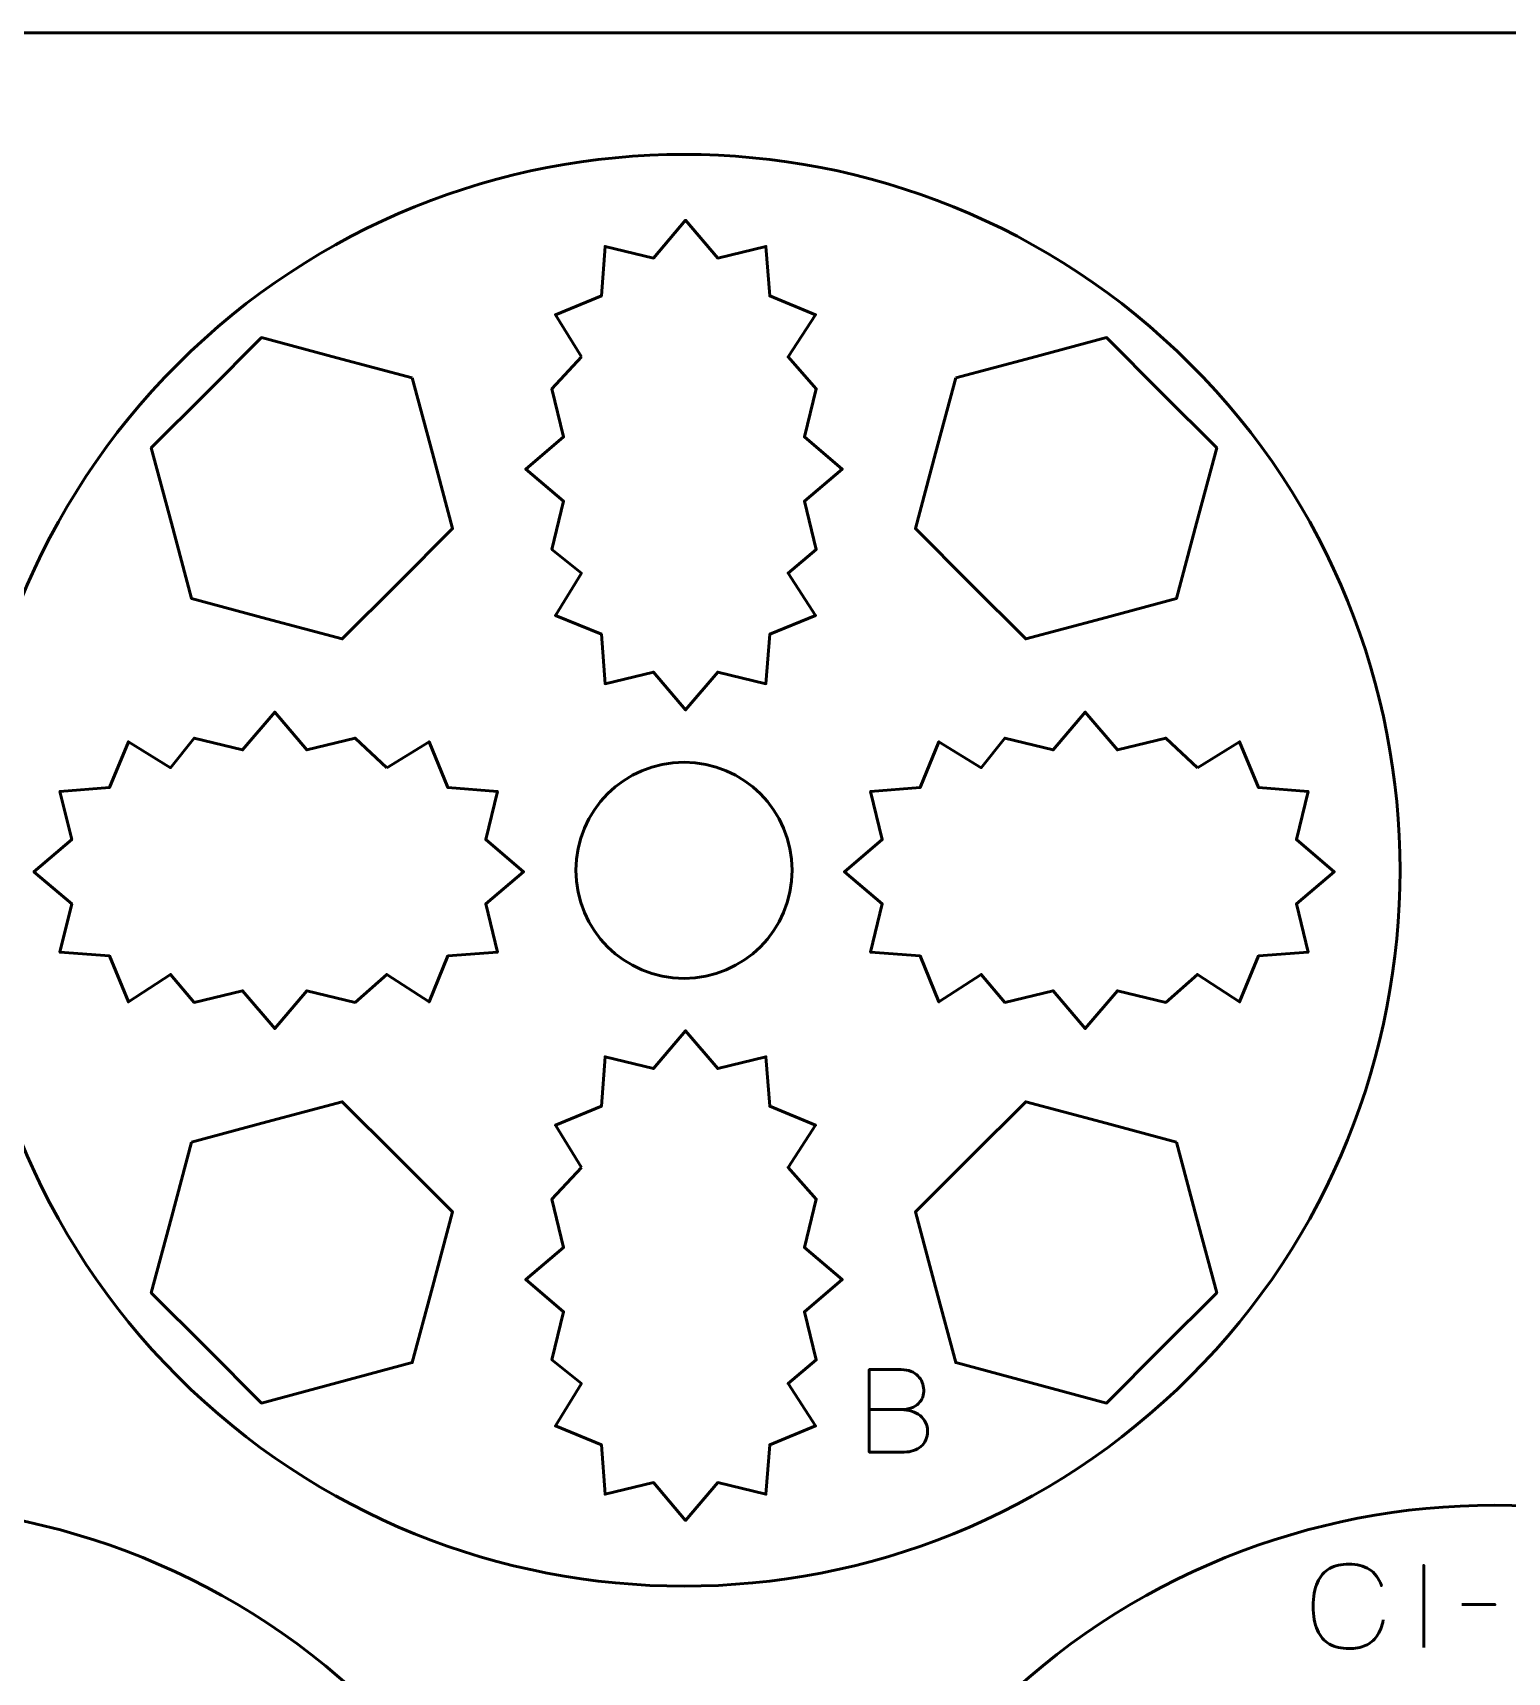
# Model space of a CAD drawing. Header units: centimetres. Extents: x -21 to 0, y -29.7 to 0.
# Drawn here: x -11.41 to -5.95, y -6.07 to 0 of the extents above; entities that cross this region are included whole.
import ezdxf

# ---------------------------------------------------------------- set-up
doc = ezdxf.new("R2010")
doc.units = ezdxf.units.CM
doc.header["$MEASUREMENT"] = 0
doc.layers.add('Layer 1', color=7, linetype='Continuous')

msp = doc.modelspace()

# ---------------------------------------------------------------- linework, layer by layer
at = {"layer": 'Layer 1', "color": 22, "lineweight": 53}
msp.add_open_spline([(-21.00003, -29.19995), (-21.00003, -29.19995), (-21.00003, -0.49992), (-21.00003, -0.49992), (-21.00003, -0.49992), (-21.00003, -0.22295), (-20.77694, 0.00004), (-20.49994, 0.00004), (-20.49994, 0.00004), (-20.49994, 0.00004), (-0.50008, 0.00004), (-0.50008, 0.00004), (-0.50008, 0.00004), (-0.22294, 0.00004), (0.00002, -0.22295), (0.00002, -0.49992), (0.00002, -0.49992), (0.00002, -0.49992), (0.00002, -29.19995), (0.00002, -29.19995), (0.00002, -29.19995), (0.00002, -29.47695), (-0.22294, -29.70004), (-0.50008, -29.70004), (-0.50008, -29.70004), (-0.50008, -29.70004), (-20.49994, -29.70004), (-20.49994, -29.70004), (-20.49994, -29.70004), (-20.77694, -29.70004), (-21.00003, -29.47695), (-21.00003, -29.19995)], degree=3, knots=[0, 0, 0, 0, 0.125, 0.125, 0.125, 0.125, 0.25, 0.25, 0.25, 0.25, 0.375, 0.375, 0.375, 0.375, 0.5, 0.5, 0.5, 0.5, 0.625, 0.625, 0.625, 0.625, 0.75, 0.75, 0.75, 0.75, 0.875, 0.875, 0.875, 0.875, 1, 1, 1, 1], dxfattribs=at)
at = {"layer": 'Layer 1', "color": 114, "lineweight": 53}
for points in [[(-7.12615, -1.22619), (-6.09145, -2.26089), (-6.09145, -3.93913), (-7.12618, -4.97386), (-7.12618, -4.97386), (-8.16088, -6.00856), (-9.83912, -6.00856), (-10.87382, -4.97386), (-10.87382, -4.97386), (-11.90854, -3.93913), (-11.90854, -2.26089), (-10.87384, -1.22619), (-10.87384, -1.22619), (-9.83912, -0.19146), (-8.16088, -0.19146), (-7.12615, -1.22619)], [(-10.12615, -6.22619), (-9.09145, -7.26089), (-9.09145, -8.93913), (-10.12618, -9.97386), (-10.12618, -9.97386), (-11.16088, -11.00856), (-12.83912, -11.00856), (-13.87382, -9.97386), (-13.87382, -9.97386), (-14.90854, -8.93913), (-14.90854, -7.26089), (-13.87384, -6.22619), (-13.87384, -6.22619), (-12.83912, -5.19146), (-11.16088, -5.19146), (-10.12615, -6.22619)], [(-4.12615, -6.22619), (-3.09145, -7.26089), (-3.09145, -8.93913), (-4.12618, -9.97386), (-4.12618, -9.97386), (-5.16088, -11.00856), (-6.83912, -11.00856), (-7.87382, -9.97386), (-7.87382, -9.97386), (-8.90854, -8.93913), (-8.90854, -7.26089), (-7.87384, -6.22619), (-7.87384, -6.22619), (-6.83912, -5.19146), (-5.16088, -5.19146), (-4.12615, -6.22619)]]:
    msp.add_open_spline(points, degree=3, knots=[0, 0, 0, 0, 0.25, 0.25, 0.25, 0.25, 0.5, 0.5, 0.5, 0.5, 0.75, 0.75, 0.75, 0.75, 1, 1, 1, 1], dxfattribs=at)
at = {"layer": 'Layer 1', "color": 250, "lineweight": 53}
for points, knots in [([(-9.37954, -1.20004), (-9.37954, -1.20004), (-9.48909, -1.31733), (-9.48909, -1.31733), (-9.48909, -1.31733), (-9.48909, -1.31733), (-9.44585, -1.49586), (-9.44585, -1.49586), (-9.44585, -1.49586), (-9.44585, -1.49586), (-9.58577, -1.61488), (-9.58577, -1.61488), (-9.58577, -1.61488), (-9.58577, -1.61488), (-9.44585, -1.73391), (-9.44585, -1.73391), (-9.44585, -1.73391), (-9.44585, -1.73391), (-9.48909, -1.91244), (-9.48909, -1.91244), (-9.48909, -1.91244), (-9.48909, -1.91244), (-9.37954, -2.00004), (-9.37954, -2.00004), (-9.37954, -2.00004), (-9.37954, -2.00004), (-9.47583, -2.15647), (-9.47583, -2.15647), (-9.47583, -2.15647), (-9.47583, -2.15647), (-9.30598, -2.22643), (-9.30598, -2.22643), (-9.30598, -2.22643), (-9.30598, -2.22643), (-9.29194, -2.40959), (-9.29194, -2.40959), (-9.29194, -2.40959), (-9.29194, -2.40959), (-9.11341, -2.36635), (-9.11341, -2.36635), (-9.11341, -2.36635), (-9.11341, -2.36635), (-8.99438, -2.50627), (-8.99438, -2.50627), (-8.99438, -2.50627), (-8.99438, -2.50627), (-8.87536, -2.36635), (-8.87536, -2.36635), (-8.87536, -2.36635), (-8.87536, -2.36635), (-8.69683, -2.40959), (-8.69683, -2.40959), (-8.69683, -2.40959), (-8.69683, -2.40959), (-8.68278, -2.22643), (-8.68278, -2.22643), (-8.68278, -2.22643), (-8.68278, -2.22643), (-8.51294, -2.15647), (-8.51294, -2.15647), (-8.51294, -2.15647), (-8.51294, -2.15647), (-8.61483, -2.00004), (-8.61483, -2.00004), (-8.61483, -2.00004), (-8.61483, -2.00004), (-8.51088, -1.91244), (-8.51088, -1.91244), (-8.51088, -1.91244), (-8.51088, -1.91244), (-8.55412, -1.73391), (-8.55412, -1.73391), (-8.55412, -1.73391), (-8.55412, -1.73391), (-8.4142, -1.61488), (-8.4142, -1.61488), (-8.4142, -1.61488), (-8.4142, -1.61488), (-8.55412, -1.49586), (-8.55412, -1.49586), (-8.55412, -1.49586), (-8.55412, -1.49586), (-8.51088, -1.31733), (-8.51088, -1.31733), (-8.51088, -1.31733), (-8.51088, -1.31733), (-8.61483, -1.20004), (-8.61483, -1.20004), (-8.61483, -1.20004), (-8.61483, -1.20004), (-8.51294, -1.04361), (-8.51294, -1.04361), (-8.51294, -1.04361), (-8.51294, -1.04361), (-8.68278, -0.97365), (-8.68278, -0.97365), (-8.68278, -0.97365), (-8.68278, -0.97365), (-8.69683, -0.79049), (-8.69683, -0.79049), (-8.69683, -0.79049), (-8.69683, -0.79049), (-8.87536, -0.83373), (-8.87536, -0.83373), (-8.87536, -0.83373), (-8.87536, -0.83373), (-8.99438, -0.69381), (-8.99438, -0.69381), (-8.99438, -0.69381), (-8.99438, -0.69381), (-9.11341, -0.83373), (-9.11341, -0.83373), (-9.11341, -0.83373), (-9.11341, -0.83373), (-9.29194, -0.79049), (-9.29194, -0.79049), (-9.29194, -0.79049), (-9.29194, -0.79049), (-9.30598, -0.97365), (-9.30598, -0.97365), (-9.30598, -0.97365), (-9.30598, -0.97365), (-9.47583, -1.04361), (-9.47583, -1.04361), (-9.47583, -1.04361), (-9.47583, -1.04361), (-9.37954, -1.20004), (-9.37954, -1.20004)], [0, 0, 0, 0, 0.03125, 0.03125, 0.03125, 0.03125, 0.0625, 0.0625, 0.0625, 0.0625, 0.09375, 0.09375, 0.09375, 0.09375, 0.125, 0.125, 0.125, 0.125, 0.15625, 0.15625, 0.15625, 0.15625, 0.1875, 0.1875, 0.1875, 0.1875, 0.21875, 0.21875, 0.21875, 0.21875, 0.25, 0.25, 0.25, 0.25, 0.28125, 0.28125, 0.28125, 0.28125, 0.3125, 0.3125, 0.3125, 0.3125, 0.34375, 0.34375, 0.34375, 0.34375, 0.375, 0.375, 0.375, 0.375, 0.40625, 0.40625, 0.40625, 0.40625, 0.4375, 0.4375, 0.4375, 0.4375, 0.46875, 0.46875, 0.46875, 0.46875, 0.5, 0.5, 0.5, 0.5, 0.53125, 0.53125, 0.53125, 0.53125, 0.5625, 0.5625, 0.5625, 0.5625, 0.59375, 0.59375, 0.59375, 0.59375, 0.625, 0.625, 0.625, 0.625, 0.65625, 0.65625, 0.65625, 0.65625, 0.6875, 0.6875, 0.6875, 0.6875, 0.71875, 0.71875, 0.71875, 0.71875, 0.75, 0.75, 0.75, 0.75, 0.78125, 0.78125, 0.78125, 0.78125, 0.8125, 0.8125, 0.8125, 0.8125, 0.84375, 0.84375, 0.84375, 0.84375, 0.875, 0.875, 0.875, 0.875, 0.90625, 0.90625, 0.90625, 0.90625, 0.9375, 0.9375, 0.9375, 0.9375, 0.96875, 0.96875, 0.96875, 0.96875, 1, 1, 1, 1]), ([(-10.00597, -1.27755), (-10.00597, -1.27755), (-9.93125, -1.55638), (-9.93125, -1.55638), (-9.93125, -1.55638), (-9.93125, -1.55638), (-9.85654, -1.83523), (-9.85654, -1.83523), (-9.85654, -1.83523), (-9.85654, -1.83523), (-10.06066, -2.03935), (-10.06066, -2.03935), (-10.06066, -2.03935), (-10.06066, -2.03935), (-10.26478, -2.24347), (-10.26478, -2.24347), (-10.26478, -2.24347), (-10.26478, -2.24347), (-10.54363, -2.16876), (-10.54363, -2.16876), (-10.54363, -2.16876), (-10.54363, -2.16876), (-10.82246, -2.09404), (-10.82246, -2.09404), (-10.82246, -2.09404), (-10.82246, -2.09404), (-10.89717, -1.81521), (-10.89717, -1.81521), (-10.89717, -1.81521), (-10.89717, -1.81521), (-10.97189, -1.53637), (-10.97189, -1.53637), (-10.97189, -1.53637), (-10.97189, -1.53637), (-10.76777, -1.33224), (-10.76777, -1.33224), (-10.76777, -1.33224), (-10.76777, -1.33224), (-10.56364, -1.12812), (-10.56364, -1.12812), (-10.56364, -1.12812), (-10.56364, -1.12812), (-10.2848, -1.20284), (-10.2848, -1.20284), (-10.2848, -1.20284), (-10.2848, -1.20284), (-10.00597, -1.27755), (-10.00597, -1.27755)], [0, 0, 0, 0, 0.0833333, 0.0833333, 0.0833333, 0.0833333, 0.1666667, 0.1666667, 0.1666667, 0.1666667, 0.25, 0.25, 0.25, 0.25, 0.3333333, 0.3333333, 0.3333333, 0.3333333, 0.4166667, 0.4166667, 0.4166667, 0.4166667, 0.5, 0.5, 0.5, 0.5, 0.5833333, 0.5833333, 0.5833333, 0.5833333, 0.6666667, 0.6666667, 0.6666667, 0.6666667, 0.75, 0.75, 0.75, 0.75, 0.8333333, 0.8333333, 0.8333333, 0.8333333, 0.9166667, 0.9166667, 0.9166667, 0.9166667, 1, 1, 1, 1]), ([(-7.99403, -1.27755), (-7.99403, -1.27755), (-7.7152, -1.20284), (-7.7152, -1.20284), (-7.7152, -1.20284), (-7.7152, -1.20284), (-7.43636, -1.12812), (-7.43636, -1.12812), (-7.43636, -1.12812), (-7.43636, -1.12812), (-7.23223, -1.33224), (-7.23223, -1.33224), (-7.23223, -1.33224), (-7.23223, -1.33224), (-7.02811, -1.53637), (-7.02811, -1.53637), (-7.02811, -1.53637), (-7.02811, -1.53637), (-7.10283, -1.81521), (-7.10283, -1.81521), (-7.10283, -1.81521), (-7.10283, -1.81521), (-7.17754, -2.09404), (-7.17754, -2.09404), (-7.17754, -2.09404), (-7.17754, -2.09404), (-7.45637, -2.16876), (-7.45637, -2.16876), (-7.45637, -2.16876), (-7.45637, -2.16876), (-7.73522, -2.24347), (-7.73522, -2.24347), (-7.73522, -2.24347), (-7.73522, -2.24347), (-7.93934, -2.03935), (-7.93934, -2.03935), (-7.93934, -2.03935), (-7.93934, -2.03935), (-8.14346, -1.83523), (-8.14346, -1.83523), (-8.14346, -1.83523), (-8.14346, -1.83523), (-8.06875, -1.55638), (-8.06875, -1.55638), (-8.06875, -1.55638), (-8.06875, -1.55638), (-7.99403, -1.27755), (-7.99403, -1.27755)], [0, 0, 0, 0, 0.0833333, 0.0833333, 0.0833333, 0.0833333, 0.1666667, 0.1666667, 0.1666667, 0.1666667, 0.25, 0.25, 0.25, 0.25, 0.3333333, 0.3333333, 0.3333333, 0.3333333, 0.4166667, 0.4166667, 0.4166667, 0.4166667, 0.5, 0.5, 0.5, 0.5, 0.5833333, 0.5833333, 0.5833333, 0.5833333, 0.6666667, 0.6666667, 0.6666667, 0.6666667, 0.75, 0.75, 0.75, 0.75, 0.8333333, 0.8333333, 0.8333333, 0.8333333, 0.9166667, 0.9166667, 0.9166667, 0.9166667, 1, 1, 1, 1]), ([(-10.09999, -2.72049), (-10.09999, -2.72049), (-10.21728, -2.61094), (-10.21728, -2.61094), (-10.21728, -2.61094), (-10.21728, -2.61094), (-10.39581, -2.65418), (-10.39581, -2.65418), (-10.39581, -2.65418), (-10.39581, -2.65418), (-10.51483, -2.51426), (-10.51483, -2.51426), (-10.51483, -2.51426), (-10.51483, -2.51426), (-10.63386, -2.65418), (-10.63386, -2.65418), (-10.63386, -2.65418), (-10.63386, -2.65418), (-10.81239, -2.61094), (-10.81239, -2.61094), (-10.81239, -2.61094), (-10.81239, -2.61094), (-10.89999, -2.72049), (-10.89999, -2.72049), (-10.89999, -2.72049), (-10.89999, -2.72049), (-11.05642, -2.6242), (-11.05642, -2.6242), (-11.05642, -2.6242), (-11.05642, -2.6242), (-11.12638, -2.79405), (-11.12638, -2.79405), (-11.12638, -2.79405), (-11.12638, -2.79405), (-11.30954, -2.80809), (-11.30954, -2.80809), (-11.30954, -2.80809), (-11.30954, -2.80809), (-11.2663, -2.98662), (-11.2663, -2.98662), (-11.2663, -2.98662), (-11.2663, -2.98662), (-11.40622, -3.10565), (-11.40622, -3.10565), (-11.40622, -3.10565), (-11.40622, -3.10565), (-11.2663, -3.22467), (-11.2663, -3.22467), (-11.2663, -3.22467), (-11.2663, -3.22467), (-11.30954, -3.4032), (-11.30954, -3.4032), (-11.30954, -3.4032), (-11.30954, -3.4032), (-11.12638, -3.41725), (-11.12638, -3.41725), (-11.12638, -3.41725), (-11.12638, -3.41725), (-11.05642, -3.58709), (-11.05642, -3.58709), (-11.05642, -3.58709), (-11.05642, -3.58709), (-10.89999, -3.4852), (-10.89999, -3.4852), (-10.89999, -3.4852), (-10.89999, -3.4852), (-10.81239, -3.58915), (-10.81239, -3.58915), (-10.81239, -3.58915), (-10.81239, -3.58915), (-10.63386, -3.54591), (-10.63386, -3.54591), (-10.63386, -3.54591), (-10.63386, -3.54591), (-10.51483, -3.68583), (-10.51483, -3.68583), (-10.51483, -3.68583), (-10.51483, -3.68583), (-10.39581, -3.54591), (-10.39581, -3.54591), (-10.39581, -3.54591), (-10.39581, -3.54591), (-10.21728, -3.58915), (-10.21728, -3.58915), (-10.21728, -3.58915), (-10.21728, -3.58915), (-10.09999, -3.4852), (-10.09999, -3.4852), (-10.09999, -3.4852), (-10.09999, -3.4852), (-9.94356, -3.58709), (-9.94356, -3.58709), (-9.94356, -3.58709), (-9.94356, -3.58709), (-9.8736, -3.41725), (-9.8736, -3.41725), (-9.8736, -3.41725), (-9.8736, -3.41725), (-9.69044, -3.4032), (-9.69044, -3.4032), (-9.69044, -3.4032), (-9.69044, -3.4032), (-9.73368, -3.22467), (-9.73368, -3.22467), (-9.73368, -3.22467), (-9.73368, -3.22467), (-9.59376, -3.10565), (-9.59376, -3.10565), (-9.59376, -3.10565), (-9.59376, -3.10565), (-9.73368, -2.98662), (-9.73368, -2.98662), (-9.73368, -2.98662), (-9.73368, -2.98662), (-9.69044, -2.80809), (-9.69044, -2.80809), (-9.69044, -2.80809), (-9.69044, -2.80809), (-9.8736, -2.79405), (-9.8736, -2.79405), (-9.8736, -2.79405), (-9.8736, -2.79405), (-9.94356, -2.6242), (-9.94356, -2.6242), (-9.94356, -2.6242), (-9.94356, -2.6242), (-10.09999, -2.72049), (-10.09999, -2.72049)], [0, 0, 0, 0, 0.03125, 0.03125, 0.03125, 0.03125, 0.0625, 0.0625, 0.0625, 0.0625, 0.09375, 0.09375, 0.09375, 0.09375, 0.125, 0.125, 0.125, 0.125, 0.15625, 0.15625, 0.15625, 0.15625, 0.1875, 0.1875, 0.1875, 0.1875, 0.21875, 0.21875, 0.21875, 0.21875, 0.25, 0.25, 0.25, 0.25, 0.28125, 0.28125, 0.28125, 0.28125, 0.3125, 0.3125, 0.3125, 0.3125, 0.34375, 0.34375, 0.34375, 0.34375, 0.375, 0.375, 0.375, 0.375, 0.40625, 0.40625, 0.40625, 0.40625, 0.4375, 0.4375, 0.4375, 0.4375, 0.46875, 0.46875, 0.46875, 0.46875, 0.5, 0.5, 0.5, 0.5, 0.53125, 0.53125, 0.53125, 0.53125, 0.5625, 0.5625, 0.5625, 0.5625, 0.59375, 0.59375, 0.59375, 0.59375, 0.625, 0.625, 0.625, 0.625, 0.65625, 0.65625, 0.65625, 0.65625, 0.6875, 0.6875, 0.6875, 0.6875, 0.71875, 0.71875, 0.71875, 0.71875, 0.75, 0.75, 0.75, 0.75, 0.78125, 0.78125, 0.78125, 0.78125, 0.8125, 0.8125, 0.8125, 0.8125, 0.84375, 0.84375, 0.84375, 0.84375, 0.875, 0.875, 0.875, 0.875, 0.90625, 0.90625, 0.90625, 0.90625, 0.9375, 0.9375, 0.9375, 0.9375, 0.96875, 0.96875, 0.96875, 0.96875, 1, 1, 1, 1]), ([(-7.09999, -2.72049), (-7.09999, -2.72049), (-7.21728, -2.61094), (-7.21728, -2.61094), (-7.21728, -2.61094), (-7.21728, -2.61094), (-7.39581, -2.65418), (-7.39581, -2.65418), (-7.39581, -2.65418), (-7.39581, -2.65418), (-7.51483, -2.51426), (-7.51483, -2.51426), (-7.51483, -2.51426), (-7.51483, -2.51426), (-7.63386, -2.65418), (-7.63386, -2.65418), (-7.63386, -2.65418), (-7.63386, -2.65418), (-7.81239, -2.61094), (-7.81239, -2.61094), (-7.81239, -2.61094), (-7.81239, -2.61094), (-7.89999, -2.72049), (-7.89999, -2.72049), (-7.89999, -2.72049), (-7.89999, -2.72049), (-8.05642, -2.6242), (-8.05642, -2.6242), (-8.05642, -2.6242), (-8.05642, -2.6242), (-8.12638, -2.79405), (-8.12638, -2.79405), (-8.12638, -2.79405), (-8.12638, -2.79405), (-8.30954, -2.80809), (-8.30954, -2.80809), (-8.30954, -2.80809), (-8.30954, -2.80809), (-8.2663, -2.98662), (-8.2663, -2.98662), (-8.2663, -2.98662), (-8.2663, -2.98662), (-8.40622, -3.10565), (-8.40622, -3.10565), (-8.40622, -3.10565), (-8.40622, -3.10565), (-8.2663, -3.22467), (-8.2663, -3.22467), (-8.2663, -3.22467), (-8.2663, -3.22467), (-8.30954, -3.4032), (-8.30954, -3.4032), (-8.30954, -3.4032), (-8.30954, -3.4032), (-8.12638, -3.41725), (-8.12638, -3.41725), (-8.12638, -3.41725), (-8.12638, -3.41725), (-8.05642, -3.58709), (-8.05642, -3.58709), (-8.05642, -3.58709), (-8.05642, -3.58709), (-7.89999, -3.4852), (-7.89999, -3.4852), (-7.89999, -3.4852), (-7.89999, -3.4852), (-7.81239, -3.58915), (-7.81239, -3.58915), (-7.81239, -3.58915), (-7.81239, -3.58915), (-7.63386, -3.54591), (-7.63386, -3.54591), (-7.63386, -3.54591), (-7.63386, -3.54591), (-7.51483, -3.68583), (-7.51483, -3.68583), (-7.51483, -3.68583), (-7.51483, -3.68583), (-7.39581, -3.54591), (-7.39581, -3.54591), (-7.39581, -3.54591), (-7.39581, -3.54591), (-7.21728, -3.58915), (-7.21728, -3.58915), (-7.21728, -3.58915), (-7.21728, -3.58915), (-7.09999, -3.4852), (-7.09999, -3.4852), (-7.09999, -3.4852), (-7.09999, -3.4852), (-6.94356, -3.58709), (-6.94356, -3.58709), (-6.94356, -3.58709), (-6.94356, -3.58709), (-6.8736, -3.41725), (-6.8736, -3.41725), (-6.8736, -3.41725), (-6.8736, -3.41725), (-6.69044, -3.4032), (-6.69044, -3.4032), (-6.69044, -3.4032), (-6.69044, -3.4032), (-6.73368, -3.22467), (-6.73368, -3.22467), (-6.73368, -3.22467), (-6.73368, -3.22467), (-6.59376, -3.10565), (-6.59376, -3.10565), (-6.59376, -3.10565), (-6.59376, -3.10565), (-6.73368, -2.98662), (-6.73368, -2.98662), (-6.73368, -2.98662), (-6.73368, -2.98662), (-6.69044, -2.80809), (-6.69044, -2.80809), (-6.69044, -2.80809), (-6.69044, -2.80809), (-6.8736, -2.79405), (-6.8736, -2.79405), (-6.8736, -2.79405), (-6.8736, -2.79405), (-6.94356, -2.6242), (-6.94356, -2.6242), (-6.94356, -2.6242), (-6.94356, -2.6242), (-7.09999, -2.72049), (-7.09999, -2.72049)], [0, 0, 0, 0, 0.03125, 0.03125, 0.03125, 0.03125, 0.0625, 0.0625, 0.0625, 0.0625, 0.09375, 0.09375, 0.09375, 0.09375, 0.125, 0.125, 0.125, 0.125, 0.15625, 0.15625, 0.15625, 0.15625, 0.1875, 0.1875, 0.1875, 0.1875, 0.21875, 0.21875, 0.21875, 0.21875, 0.25, 0.25, 0.25, 0.25, 0.28125, 0.28125, 0.28125, 0.28125, 0.3125, 0.3125, 0.3125, 0.3125, 0.34375, 0.34375, 0.34375, 0.34375, 0.375, 0.375, 0.375, 0.375, 0.40625, 0.40625, 0.40625, 0.40625, 0.4375, 0.4375, 0.4375, 0.4375, 0.46875, 0.46875, 0.46875, 0.46875, 0.5, 0.5, 0.5, 0.5, 0.53125, 0.53125, 0.53125, 0.53125, 0.5625, 0.5625, 0.5625, 0.5625, 0.59375, 0.59375, 0.59375, 0.59375, 0.625, 0.625, 0.625, 0.625, 0.65625, 0.65625, 0.65625, 0.65625, 0.6875, 0.6875, 0.6875, 0.6875, 0.71875, 0.71875, 0.71875, 0.71875, 0.75, 0.75, 0.75, 0.75, 0.78125, 0.78125, 0.78125, 0.78125, 0.8125, 0.8125, 0.8125, 0.8125, 0.84375, 0.84375, 0.84375, 0.84375, 0.875, 0.875, 0.875, 0.875, 0.90625, 0.90625, 0.90625, 0.90625, 0.9375, 0.9375, 0.9375, 0.9375, 0.96875, 0.96875, 0.96875, 0.96875, 1, 1, 1, 1]), ([(-9, -2.69998), (-8.77912, -2.69998), (-8.59999, -2.87911), (-8.59999, -3.09998), (-8.59999, -3.09998), (-8.59999, -3.32086), (-8.77912, -3.49999), (-9, -3.49999), (-9, -3.49999), (-9.22088, -3.49999), (-9.4, -3.32086), (-9.4, -3.09998), (-9.4, -3.09998), (-9.4, -2.87911), (-9.22088, -2.69998), (-9, -2.69998)], [0, 0, 0, 0, 0.25, 0.25, 0.25, 0.25, 0.5, 0.5, 0.5, 0.5, 0.75, 0.75, 0.75, 0.75, 1, 1, 1, 1]), ([(-9.37954, -4.20004), (-9.37954, -4.20004), (-9.48909, -4.31733), (-9.48909, -4.31733), (-9.48909, -4.31733), (-9.48909, -4.31733), (-9.44585, -4.49586), (-9.44585, -4.49586), (-9.44585, -4.49586), (-9.44585, -4.49586), (-9.58577, -4.61488), (-9.58577, -4.61488), (-9.58577, -4.61488), (-9.58577, -4.61488), (-9.44585, -4.73391), (-9.44585, -4.73391), (-9.44585, -4.73391), (-9.44585, -4.73391), (-9.48909, -4.91244), (-9.48909, -4.91244), (-9.48909, -4.91244), (-9.48909, -4.91244), (-9.37954, -5.00004), (-9.37954, -5.00004), (-9.37954, -5.00004), (-9.37954, -5.00004), (-9.47583, -5.15647), (-9.47583, -5.15647), (-9.47583, -5.15647), (-9.47583, -5.15647), (-9.30598, -5.22643), (-9.30598, -5.22643), (-9.30598, -5.22643), (-9.30598, -5.22643), (-9.29194, -5.40959), (-9.29194, -5.40959), (-9.29194, -5.40959), (-9.29194, -5.40959), (-9.11341, -5.36635), (-9.11341, -5.36635), (-9.11341, -5.36635), (-9.11341, -5.36635), (-8.99438, -5.50627), (-8.99438, -5.50627), (-8.99438, -5.50627), (-8.99438, -5.50627), (-8.87536, -5.36635), (-8.87536, -5.36635), (-8.87536, -5.36635), (-8.87536, -5.36635), (-8.69683, -5.40959), (-8.69683, -5.40959), (-8.69683, -5.40959), (-8.69683, -5.40959), (-8.68278, -5.22643), (-8.68278, -5.22643), (-8.68278, -5.22643), (-8.68278, -5.22643), (-8.51294, -5.15647), (-8.51294, -5.15647), (-8.51294, -5.15647), (-8.51294, -5.15647), (-8.61483, -5.00004), (-8.61483, -5.00004), (-8.61483, -5.00004), (-8.61483, -5.00004), (-8.51088, -4.91244), (-8.51088, -4.91244), (-8.51088, -4.91244), (-8.51088, -4.91244), (-8.55412, -4.73391), (-8.55412, -4.73391), (-8.55412, -4.73391), (-8.55412, -4.73391), (-8.4142, -4.61488), (-8.4142, -4.61488), (-8.4142, -4.61488), (-8.4142, -4.61488), (-8.55412, -4.49586), (-8.55412, -4.49586), (-8.55412, -4.49586), (-8.55412, -4.49586), (-8.51088, -4.31733), (-8.51088, -4.31733), (-8.51088, -4.31733), (-8.51088, -4.31733), (-8.61483, -4.20004), (-8.61483, -4.20004), (-8.61483, -4.20004), (-8.61483, -4.20004), (-8.51294, -4.04361), (-8.51294, -4.04361), (-8.51294, -4.04361), (-8.51294, -4.04361), (-8.68278, -3.97365), (-8.68278, -3.97365), (-8.68278, -3.97365), (-8.68278, -3.97365), (-8.69683, -3.79049), (-8.69683, -3.79049), (-8.69683, -3.79049), (-8.69683, -3.79049), (-8.87536, -3.83373), (-8.87536, -3.83373), (-8.87536, -3.83373), (-8.87536, -3.83373), (-8.99438, -3.69381), (-8.99438, -3.69381), (-8.99438, -3.69381), (-8.99438, -3.69381), (-9.11341, -3.83373), (-9.11341, -3.83373), (-9.11341, -3.83373), (-9.11341, -3.83373), (-9.29194, -3.79049), (-9.29194, -3.79049), (-9.29194, -3.79049), (-9.29194, -3.79049), (-9.30598, -3.97365), (-9.30598, -3.97365), (-9.30598, -3.97365), (-9.30598, -3.97365), (-9.47583, -4.04361), (-9.47583, -4.04361), (-9.47583, -4.04361), (-9.47583, -4.04361), (-9.37954, -4.20004), (-9.37954, -4.20004)], [0, 0, 0, 0, 0.03125, 0.03125, 0.03125, 0.03125, 0.0625, 0.0625, 0.0625, 0.0625, 0.09375, 0.09375, 0.09375, 0.09375, 0.125, 0.125, 0.125, 0.125, 0.15625, 0.15625, 0.15625, 0.15625, 0.1875, 0.1875, 0.1875, 0.1875, 0.21875, 0.21875, 0.21875, 0.21875, 0.25, 0.25, 0.25, 0.25, 0.28125, 0.28125, 0.28125, 0.28125, 0.3125, 0.3125, 0.3125, 0.3125, 0.34375, 0.34375, 0.34375, 0.34375, 0.375, 0.375, 0.375, 0.375, 0.40625, 0.40625, 0.40625, 0.40625, 0.4375, 0.4375, 0.4375, 0.4375, 0.46875, 0.46875, 0.46875, 0.46875, 0.5, 0.5, 0.5, 0.5, 0.53125, 0.53125, 0.53125, 0.53125, 0.5625, 0.5625, 0.5625, 0.5625, 0.59375, 0.59375, 0.59375, 0.59375, 0.625, 0.625, 0.625, 0.625, 0.65625, 0.65625, 0.65625, 0.65625, 0.6875, 0.6875, 0.6875, 0.6875, 0.71875, 0.71875, 0.71875, 0.71875, 0.75, 0.75, 0.75, 0.75, 0.78125, 0.78125, 0.78125, 0.78125, 0.8125, 0.8125, 0.8125, 0.8125, 0.84375, 0.84375, 0.84375, 0.84375, 0.875, 0.875, 0.875, 0.875, 0.90625, 0.90625, 0.90625, 0.90625, 0.9375, 0.9375, 0.9375, 0.9375, 0.96875, 0.96875, 0.96875, 0.96875, 1, 1, 1, 1]), ([(-10.82246, -4.10598), (-10.82246, -4.10598), (-10.54363, -4.03126), (-10.54363, -4.03126), (-10.54363, -4.03126), (-10.54363, -4.03126), (-10.26478, -3.95655), (-10.26478, -3.95655), (-10.26478, -3.95655), (-10.26478, -3.95655), (-10.06066, -4.16067), (-10.06066, -4.16067), (-10.06066, -4.16067), (-10.06066, -4.16067), (-9.85654, -4.36479), (-9.85654, -4.36479), (-9.85654, -4.36479), (-9.85654, -4.36479), (-9.93125, -4.64364), (-9.93125, -4.64364), (-9.93125, -4.64364), (-9.93125, -4.64364), (-10.00597, -4.92247), (-10.00597, -4.92247), (-10.00597, -4.92247), (-10.00597, -4.92247), (-10.2848, -4.99718), (-10.2848, -4.99718), (-10.2848, -4.99718), (-10.2848, -4.99718), (-10.56364, -5.0719), (-10.56364, -5.0719), (-10.56364, -5.0719), (-10.56364, -5.0719), (-10.76777, -4.86778), (-10.76777, -4.86778), (-10.76777, -4.86778), (-10.76777, -4.86778), (-10.97189, -4.66365), (-10.97189, -4.66365), (-10.97189, -4.66365), (-10.97189, -4.66365), (-10.89717, -4.38481), (-10.89717, -4.38481), (-10.89717, -4.38481), (-10.89717, -4.38481), (-10.82246, -4.10598), (-10.82246, -4.10598)], [0, 0, 0, 0, 0.0833333, 0.0833333, 0.0833333, 0.0833333, 0.1666667, 0.1666667, 0.1666667, 0.1666667, 0.25, 0.25, 0.25, 0.25, 0.3333333, 0.3333333, 0.3333333, 0.3333333, 0.4166667, 0.4166667, 0.4166667, 0.4166667, 0.5, 0.5, 0.5, 0.5, 0.5833333, 0.5833333, 0.5833333, 0.5833333, 0.6666667, 0.6666667, 0.6666667, 0.6666667, 0.75, 0.75, 0.75, 0.75, 0.8333333, 0.8333333, 0.8333333, 0.8333333, 0.9166667, 0.9166667, 0.9166667, 0.9166667, 1, 1, 1, 1]), ([(-7.17754, -4.10598), (-7.17754, -4.10598), (-7.10283, -4.38481), (-7.10283, -4.38481), (-7.10283, -4.38481), (-7.10283, -4.38481), (-7.02811, -4.66365), (-7.02811, -4.66365), (-7.02811, -4.66365), (-7.02811, -4.66365), (-7.23223, -4.86778), (-7.23223, -4.86778), (-7.23223, -4.86778), (-7.23223, -4.86778), (-7.43636, -5.0719), (-7.43636, -5.0719), (-7.43636, -5.0719), (-7.43636, -5.0719), (-7.7152, -4.99718), (-7.7152, -4.99718), (-7.7152, -4.99718), (-7.7152, -4.99718), (-7.99403, -4.92247), (-7.99403, -4.92247), (-7.99403, -4.92247), (-7.99403, -4.92247), (-8.06875, -4.64364), (-8.06875, -4.64364), (-8.06875, -4.64364), (-8.06875, -4.64364), (-8.14346, -4.36479), (-8.14346, -4.36479), (-8.14346, -4.36479), (-8.14346, -4.36479), (-7.93934, -4.16067), (-7.93934, -4.16067), (-7.93934, -4.16067), (-7.93934, -4.16067), (-7.73522, -3.95655), (-7.73522, -3.95655), (-7.73522, -3.95655), (-7.73522, -3.95655), (-7.45637, -4.03126), (-7.45637, -4.03126), (-7.45637, -4.03126), (-7.45637, -4.03126), (-7.17754, -4.10598), (-7.17754, -4.10598)], [0, 0, 0, 0, 0.0833333, 0.0833333, 0.0833333, 0.0833333, 0.1666667, 0.1666667, 0.1666667, 0.1666667, 0.25, 0.25, 0.25, 0.25, 0.3333333, 0.3333333, 0.3333333, 0.3333333, 0.4166667, 0.4166667, 0.4166667, 0.4166667, 0.5, 0.5, 0.5, 0.5, 0.5833333, 0.5833333, 0.5833333, 0.5833333, 0.6666667, 0.6666667, 0.6666667, 0.6666667, 0.75, 0.75, 0.75, 0.75, 0.8333333, 0.8333333, 0.8333333, 0.8333333, 0.9166667, 0.9166667, 0.9166667, 0.9166667, 1, 1, 1, 1])]:
    msp.add_open_spline(points, degree=3, knots=knots, dxfattribs=at)
at = {"layer": 'Layer 1', "color": 30, "lineweight": 53}
for points, knots in [([(-8.31459, -5.09638), (-8.31459, -5.09638), (-8.19733, -5.09638), (-8.19733, -5.09638), (-8.19733, -5.09638), (-8.18209, -5.09631), (-8.16911, -5.0942), (-8.15817, -5.09003), (-8.15817, -5.09003), (-8.1473, -5.08594), (-8.13849, -5.08037), (-8.13164, -5.07338), (-8.13164, -5.07338), (-8.1248, -5.0664), (-8.11986, -5.0585), (-8.11675, -5.04975), (-8.11675, -5.04975), (-8.11372, -5.04107), (-8.11231, -5.03204), (-8.11266, -5.02273), (-8.11266, -5.02273), (-8.11309, -5.01341), (-8.11506, -5.00438), (-8.11859, -4.99556), (-8.11859, -4.99556), (-8.12205, -4.98674), (-8.12727, -4.97877), (-8.13411, -4.97164), (-8.13411, -4.97164), (-8.14095, -4.96452), (-8.14949, -4.95887), (-8.15986, -4.95471), (-8.15986, -4.95471), (-8.17024, -4.95048), (-8.18244, -4.94829), (-8.19648, -4.94822), (-8.19648, -4.94822), (-8.19648, -4.94822), (-8.31459, -4.94822), (-8.31459, -4.94822), (-8.31459, -4.94822), (-8.31459, -4.94822), (-8.31459, -5.25344), (-8.31459, -5.25344), (-8.31459, -5.25344), (-8.31459, -5.25344), (-8.18463, -5.25344), (-8.18463, -5.25344), (-8.18463, -5.25344), (-8.17249, -5.25344), (-8.1612, -5.25168), (-8.15076, -5.24822), (-8.15076, -5.24822), (-8.14032, -5.24469), (-8.13122, -5.23968), (-8.12332, -5.23298), (-8.12332, -5.23298), (-8.11548, -5.22635), (-8.10935, -5.2183), (-8.10497, -5.20878), (-8.10497, -5.20878), (-8.1006, -5.19925), (-8.09834, -5.18846), (-8.09827, -5.17639), (-8.09827, -5.17639), (-8.09855, -5.16426), (-8.10109, -5.15332), (-8.10596, -5.14352), (-8.10596, -5.14352), (-8.11083, -5.13371), (-8.1176, -5.12531), (-8.12635, -5.11826), (-8.12635, -5.11826), (-8.1351, -5.11127), (-8.14554, -5.10584), (-8.15754, -5.1021), (-8.15754, -5.1021), (-8.16953, -5.09836), (-8.18279, -5.09646), (-8.19733, -5.09638), (-8.19733, -5.09638), (-8.18279, -5.09646), (-8.16953, -5.09836), (-8.15754, -5.1021), (-8.15754, -5.1021), (-8.14554, -5.10584), (-8.1351, -5.11127), (-8.12635, -5.11826), (-8.12635, -5.11826), (-8.1176, -5.12531), (-8.11083, -5.13371), (-8.10596, -5.14352), (-8.10596, -5.14352), (-8.10109, -5.15332), (-8.09855, -5.16426), (-8.09827, -5.17639), (-8.09827, -5.17639), (-8.09834, -5.18846), (-8.1006, -5.19925), (-8.10497, -5.20878), (-8.10497, -5.20878), (-8.10935, -5.2183), (-8.11548, -5.22635), (-8.12332, -5.23298), (-8.12332, -5.23298), (-8.13122, -5.23968), (-8.14032, -5.24469), (-8.15076, -5.24822), (-8.15076, -5.24822), (-8.1612, -5.25168), (-8.17249, -5.25344), (-8.18463, -5.25344), (-8.18463, -5.25344), (-8.18463, -5.25344), (-8.31459, -5.25344), (-8.31459, -5.25344), (-8.31459, -5.25344), (-8.31459, -5.25344), (-8.31459, -4.94822), (-8.31459, -4.94822), (-8.31459, -4.94822), (-8.31459, -4.94822), (-8.19648, -4.94822), (-8.19648, -4.94822), (-8.19648, -4.94822), (-8.18244, -4.94829), (-8.17024, -4.95048), (-8.15986, -4.95471), (-8.15986, -4.95471), (-8.14949, -4.95887), (-8.14095, -4.96452), (-8.13411, -4.97164), (-8.13411, -4.97164), (-8.12727, -4.97877), (-8.12205, -4.98674), (-8.11859, -4.99556), (-8.11859, -4.99556), (-8.11506, -5.00438), (-8.11309, -5.01341), (-8.11266, -5.02273), (-8.11266, -5.02273), (-8.11231, -5.03204), (-8.11372, -5.04107), (-8.11675, -5.04975), (-8.11675, -5.04975), (-8.11986, -5.0585), (-8.1248, -5.0664), (-8.13164, -5.07338), (-8.13164, -5.07338), (-8.13849, -5.08037), (-8.1473, -5.08594), (-8.15817, -5.09003), (-8.15817, -5.09003), (-8.16911, -5.0942), (-8.18209, -5.09631), (-8.19733, -5.09638), (-8.19733, -5.09638), (-8.19733, -5.09638), (-8.31459, -5.09638), (-8.31459, -5.09638)], [0, 0, 0, 0, 0.025, 0.025, 0.025, 0.025, 0.05, 0.05, 0.05, 0.05, 0.075, 0.075, 0.075, 0.075, 0.1, 0.1, 0.1, 0.1, 0.125, 0.125, 0.125, 0.125, 0.15, 0.15, 0.15, 0.15, 0.175, 0.175, 0.175, 0.175, 0.2, 0.2, 0.2, 0.2, 0.225, 0.225, 0.225, 0.225, 0.25, 0.25, 0.25, 0.25, 0.275, 0.275, 0.275, 0.275, 0.3, 0.3, 0.3, 0.3, 0.325, 0.325, 0.325, 0.325, 0.35, 0.35, 0.35, 0.35, 0.375, 0.375, 0.375, 0.375, 0.4, 0.4, 0.4, 0.4, 0.425, 0.425, 0.425, 0.425, 0.45, 0.45, 0.45, 0.45, 0.475, 0.475, 0.475, 0.475, 0.5, 0.5, 0.5, 0.5, 0.525, 0.525, 0.525, 0.525, 0.55, 0.55, 0.55, 0.55, 0.575, 0.575, 0.575, 0.575, 0.6, 0.6, 0.6, 0.6, 0.625, 0.625, 0.625, 0.625, 0.65, 0.65, 0.65, 0.65, 0.675, 0.675, 0.675, 0.675, 0.7, 0.7, 0.7, 0.7, 0.725, 0.725, 0.725, 0.725, 0.75, 0.75, 0.75, 0.75, 0.775, 0.775, 0.775, 0.775, 0.8, 0.8, 0.8, 0.8, 0.825, 0.825, 0.825, 0.825, 0.85, 0.85, 0.85, 0.85, 0.875, 0.875, 0.875, 0.875, 0.9, 0.9, 0.9, 0.9, 0.925, 0.925, 0.925, 0.925, 0.95, 0.95, 0.95, 0.95, 0.975, 0.975, 0.975, 0.975, 1, 1, 1, 1]), ([(-6.41222, -5.87489), (-6.41674, -5.89909), (-6.42464, -5.91906), (-6.43572, -5.93472), (-6.43572, -5.93472), (-6.44686, -5.95032), (-6.46112, -5.96189), (-6.47847, -5.96944), (-6.47847, -5.96944), (-6.49576, -5.97699), (-6.51608, -5.9808), (-6.53922, -5.98073), (-6.53922, -5.98073), (-6.56737, -5.9808), (-6.59129, -5.97536), (-6.61091, -5.96429), (-6.61091, -5.96429), (-6.63052, -5.95328), (-6.64548, -5.93628), (-6.65578, -5.91321), (-6.65578, -5.91321), (-6.66608, -5.89013), (-6.67123, -5.86057), (-6.6713, -5.82452), (-6.6713, -5.82452), (-6.67123, -5.78861), (-6.66608, -5.75911), (-6.65578, -5.73604), (-6.65578, -5.73604), (-6.64548, -5.71297), (-6.63052, -5.6959), (-6.61091, -5.68482), (-6.61091, -5.68482), (-6.59129, -5.67374), (-6.56737, -5.66824), (-6.53922, -5.66831), (-6.53922, -5.66831), (-6.50909, -5.66824), (-6.48384, -5.67466), (-6.46352, -5.68757), (-6.46352, -5.68757), (-6.44327, -5.70048), (-6.42838, -5.72045), (-6.419, -5.74747), (-6.419, -5.74747), (-6.42838, -5.72045), (-6.44327, -5.70048), (-6.46352, -5.68757), (-6.46352, -5.68757), (-6.48384, -5.67466), (-6.50909, -5.66824), (-6.53922, -5.66831), (-6.53922, -5.66831), (-6.56737, -5.66824), (-6.59129, -5.67374), (-6.61091, -5.68482), (-6.61091, -5.68482), (-6.63052, -5.6959), (-6.64548, -5.71297), (-6.65578, -5.73604), (-6.65578, -5.73604), (-6.66608, -5.75911), (-6.67123, -5.78861), (-6.6713, -5.82452), (-6.6713, -5.82452), (-6.67123, -5.86057), (-6.66608, -5.89013), (-6.65578, -5.91321), (-6.65578, -5.91321), (-6.64548, -5.93628), (-6.63052, -5.95328), (-6.61091, -5.96429), (-6.61091, -5.96429), (-6.59129, -5.97536), (-6.56737, -5.9808), (-6.53922, -5.98073), (-6.53922, -5.98073), (-6.51608, -5.9808), (-6.49576, -5.97699), (-6.47847, -5.96944), (-6.47847, -5.96944), (-6.46112, -5.96189), (-6.44686, -5.95032), (-6.43572, -5.93472), (-6.43572, -5.93472), (-6.42464, -5.91906), (-6.41674, -5.89909), (-6.41222, -5.87489)], [0, 0, 0, 0, 0.0454545, 0.0454545, 0.0454545, 0.0454545, 0.0909091, 0.0909091, 0.0909091, 0.0909091, 0.1363636, 0.1363636, 0.1363636, 0.1363636, 0.1818182, 0.1818182, 0.1818182, 0.1818182, 0.2272727, 0.2272727, 0.2272727, 0.2272727, 0.2727273, 0.2727273, 0.2727273, 0.2727273, 0.3181818, 0.3181818, 0.3181818, 0.3181818, 0.3636364, 0.3636364, 0.3636364, 0.3636364, 0.4090909, 0.4090909, 0.4090909, 0.4090909, 0.4545455, 0.4545455, 0.4545455, 0.4545455, 0.5, 0.5, 0.5, 0.5, 0.5454545, 0.5454545, 0.5454545, 0.5454545, 0.5909091, 0.5909091, 0.5909091, 0.5909091, 0.6363636, 0.6363636, 0.6363636, 0.6363636, 0.6818182, 0.6818182, 0.6818182, 0.6818182, 0.7272727, 0.7272727, 0.7272727, 0.7272727, 0.7727273, 0.7727273, 0.7727273, 0.7727273, 0.8181818, 0.8181818, 0.8181818, 0.8181818, 0.8636364, 0.8636364, 0.8636364, 0.8636364, 0.9090909, 0.9090909, 0.9090909, 0.9090909, 0.9545455, 0.9545455, 0.9545455, 0.9545455, 1, 1, 1, 1]), ([(-6.26236, -5.97734), (-6.26236, -5.97734), (-6.26236, -5.67212), (-6.26236, -5.67212), (-6.26236, -5.67212), (-6.26236, -5.67212), (-6.26236, -5.97734), (-6.26236, -5.97734)], [0, 0, 0, 0, 0.5, 0.5, 0.5, 0.5, 1, 1, 1, 1]), ([(-6.12139, -5.81774), (-6.12139, -5.81774), (-5.9982, -5.81774), (-5.9982, -5.81774), (-5.9982, -5.81774), (-5.9982, -5.81774), (-6.12139, -5.81774), (-6.12139, -5.81774)], [0, 0, 0, 0, 0.5, 0.5, 0.5, 0.5, 1, 1, 1, 1])]:
    msp.add_open_spline(points, degree=3, knots=knots, dxfattribs=at)

doc.saveas('drawing.dxf')
